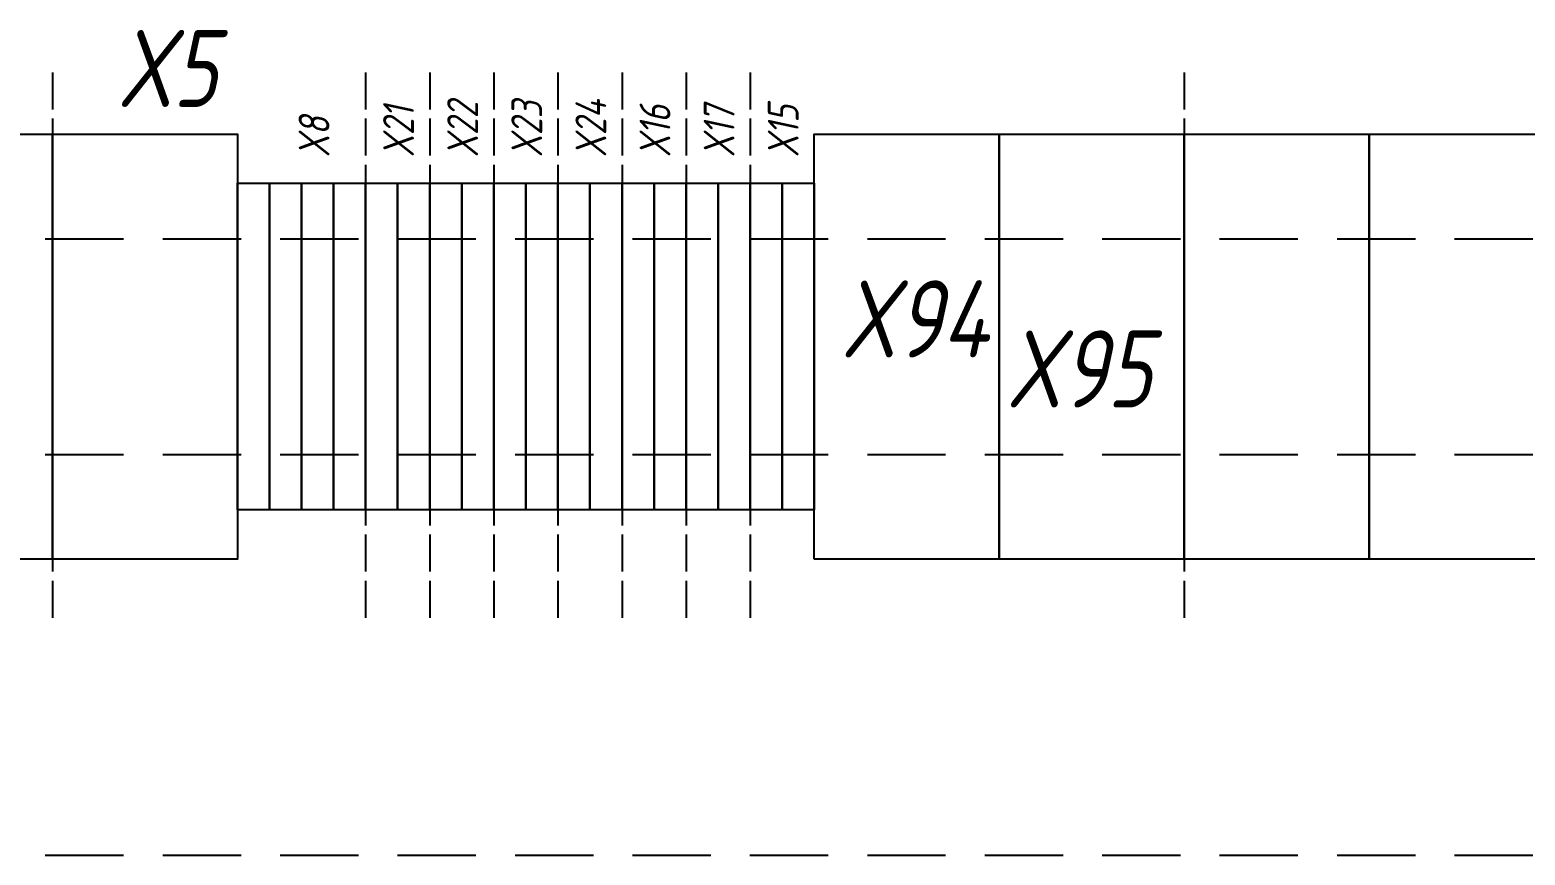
# Model space of a CAD drawing. Header units: millimetres. Extents: x -2573 to 2942, y -1220 to 2800.
# Drawn here: x 351.4 to 593.9, y 2157.5 to 2291.4 of the extents above; entities that cross this region are included whole.
import ezdxf

# ---------------------------------------------------------------- set-up
doc = ezdxf.new("R2010")
doc.units = ezdxf.units.MM
doc.linetypes.add('ACAD_ISO02W100', pattern=[15, 12, -3])
doc.linetypes.add('DASHED', pattern=[19.05, 12.7, -6.35])
doc.styles.add('textstyle128', font='isocpeui.ttf', dxfattribs={"width": 0.8})
doc.styles.add('textstyle133', font='isocpeui.ttf', dxfattribs={"width": 0.8})
doc.styles.add('textstyle134', font='isocpeui.ttf', dxfattribs={"width": 0.8})
doc.styles.add('textstyle135', font='isocpeui.ttf', dxfattribs={"width": 0.8})
doc.styles.add('textstyle139', font='isocpeui.ttf', dxfattribs={"width": 0.8})
doc.styles.add('textstyle140', font='isocpeui.ttf', dxfattribs={"width": 0.8})
doc.styles.add('textstyle141', font='isocpeui.ttf', dxfattribs={"width": 0.8})
doc.styles.add('textstyle142', font='isocpeui.ttf', dxfattribs={"width": 0.8})

msp = doc.modelspace()

# ---------------------------------------------------------------- linework, layer by layer
at = {"linetype": 'ACAD_ISO02W100', "ltscale": 0.5}
for p, q in [((355.05, 2284.5), (355.05, 2195.5)), ((405.85, 2284.5), (405.85, 2195.5)), ((416.25, 2284.5), (416.25, 2195.5)), ((426.65, 2284.5), (426.65, 2195.5)), ((437.05, 2284.5), (437.05, 2195.5)), ((447.45, 2284.5), (447.45, 2195.5)), ((457.85, 2284.5), (457.85, 2195.5)), ((468.25, 2284.5), (468.25, 2195.5)), ((538.65, 2284.5), (538.65, 2195.5))]:
    msp.add_line(p, q, dxfattribs=at)
at = {"color": 0, "linetype": 'DASHED'}
for p, q in [((106.25, 2257.5), (856.25, 2257.5)), ((106.25, 2222.5), (856.25, 2222.5)), ((106.25, 2157.5), (856.25, 2157.5))]:
    msp.add_line(p, q, dxfattribs=at)
at = {"flags": 128}
for points in [[(325.05, 2205.5), (325.05, 2274.5), (355.05, 2274.5), (355.05, 2205.5)], [(355.05, 2205.5), (355.05, 2274.5), (385.05, 2274.5), (385.05, 2205.5)], [(478.65, 2205.5), (478.65, 2274.5), (508.65, 2274.5), (508.65, 2205.5)], [(508.65, 2205.5), (508.65, 2274.5), (538.65, 2274.5), (538.65, 2205.5)], [(538.65, 2205.5), (538.65, 2274.5), (568.65, 2274.5), (568.65, 2205.5)], [(568.65, 2205.5), (568.65, 2274.5), (598.65, 2274.5), (598.65, 2205.5)]]:
    msp.add_lwpolyline(points, close=True, dxfattribs=at)
at = {"color": 0}
for points in [[(390.25, 2213.5), (385.05, 2213.5), (385.05, 2266.5), (390.25, 2266.5)], [(395.45, 2213.5), (390.25, 2213.5), (390.25, 2266.5), (395.45, 2266.5)], [(400.65, 2213.5), (395.45, 2213.5), (395.45, 2266.5), (400.65, 2266.5)], [(405.85, 2213.5), (400.65, 2213.5), (400.65, 2266.5), (405.85, 2266.5)], [(411.05, 2213.5), (405.85, 2213.5), (405.85, 2266.5), (411.05, 2266.5)], [(416.25, 2213.5), (411.05, 2213.5), (411.05, 2266.5), (416.25, 2266.5)], [(421.45, 2213.5), (416.25, 2213.5), (416.25, 2266.5), (421.45, 2266.5)], [(426.65, 2213.5), (421.45, 2213.5), (421.45, 2266.5), (426.65, 2266.5)], [(431.85, 2213.5), (426.65, 2213.5), (426.65, 2266.5), (431.85, 2266.5)], [(437.05, 2213.5), (431.85, 2213.5), (431.85, 2266.5), (437.05, 2266.5)], [(442.25, 2213.5), (437.05, 2213.5), (437.05, 2266.5), (442.25, 2266.5)], [(447.45, 2213.5), (442.25, 2213.5), (442.25, 2266.5), (447.45, 2266.5)], [(452.65, 2213.5), (447.45, 2213.5), (447.45, 2266.5), (452.65, 2266.5)], [(457.85, 2213.5), (452.65, 2213.5), (452.65, 2266.5), (457.85, 2266.5)], [(463.05, 2213.5), (457.85, 2213.5), (457.85, 2266.5), (463.05, 2266.5)], [(468.25, 2213.5), (463.05, 2213.5), (463.05, 2266.5), (468.25, 2266.5)], [(473.45, 2213.5), (468.25, 2213.5), (468.25, 2266.5), (473.45, 2266.5)], [(478.65, 2213.5), (473.45, 2213.5), (473.45, 2266.5), (478.65, 2266.5)]]:
    msp.add_lwpolyline(points, close=True, dxfattribs=at)

# ---------------------------------------------------------------- texts
at = {"color": 1, "lineweight": 40, "true_color": 0xff0000, "style": 'textstyle133', "width": 0.8}
for s, p in [('X5', (365.529, 2278.894)), ('X94', (482.925, 2238.252)), ('X95', (509.735, 2230.135))]:
    msp.add_text(s, height=12.5, dxfattribs=at).set_placement(p)
at = {"color": 1, "lineweight": 40, "true_color": 0xff0000, "width": 0.8}
for s, style, p in [('X22', 'textstyle140', (424.1, 2270.717)), ('X23', 'textstyle141', (434.5, 2270.717)), ('X24', 'textstyle142', (444.9, 2270.717)), ('X8', 'textstyle128', (399.994, 2270.717)), ('X21', 'textstyle139', (413.7, 2270.717)), ('X16', 'textstyle134', (455.3, 2270.717)), ('X17', 'textstyle135', (465.7, 2270.717)), ('X15', 'textstyle133', (476.1, 2270.717))]:
    msp.add_text(s, height=5, rotation=90, dxfattribs=dict(at, style=style)).set_placement(p)

doc.saveas('drawing.dxf')
